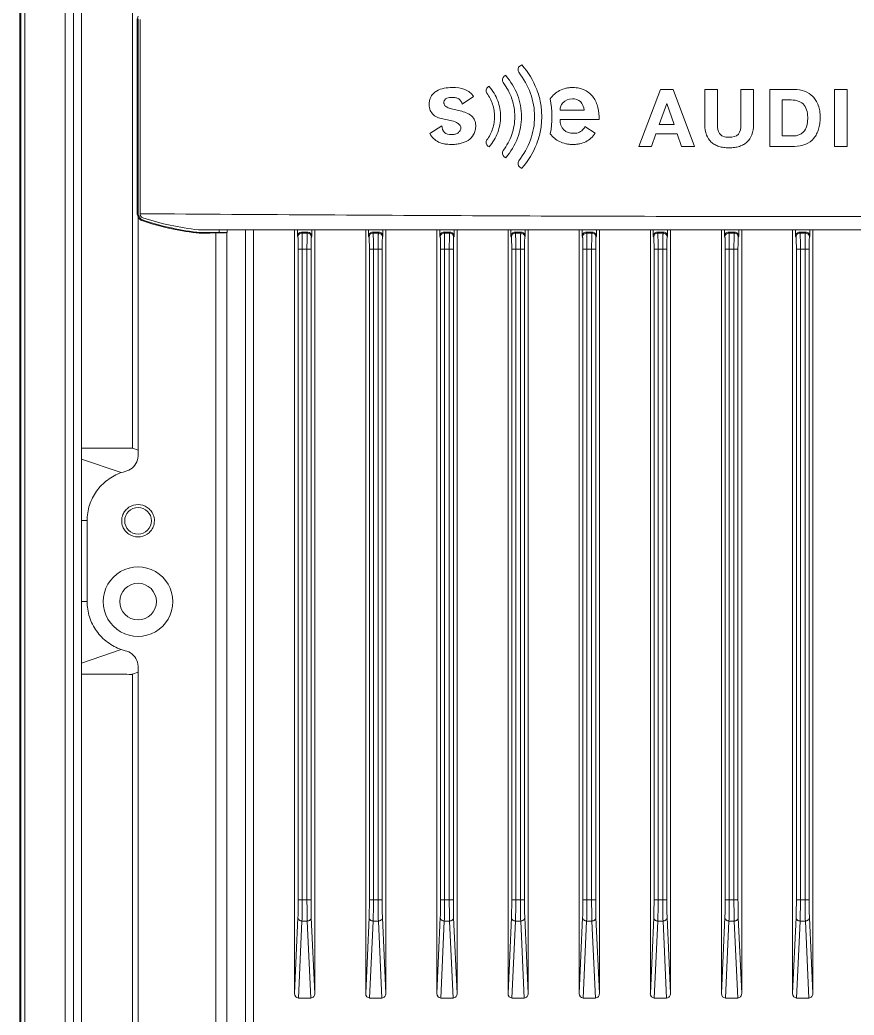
# Model space of a CAD drawing. Header units: millimetres. Extents: x 0 to 2382, y 0 to 1684.
# Drawn here: x 981.2 to 1084.3, y 1030 to 1153.1 of the extents above; entities that cross this region are included whole.
import ezdxf

# ---------------------------------------------------------------- set-up
doc = ezdxf.new("R2010")
doc.units = ezdxf.units.MM
doc.layers.get('0').update_dxf_attribs({"lineweight": 13})

msp = doc.modelspace()

# ---------------------------------------------------------------- linework, layer by layer
for p, q in [((981.15, 744.17), (981.15, 1374.18)), ((981.26, 733.68), (981.26, 1365.81)), ((981.76, 1348.61), (981.76, 769.74)), ((986.76, 947.17), (986.76, 1335.17)), ((987.76, 1335.17), (987.76, 947.17)), ((988.76, 982.17), (988.76, 1300.17)), ((995.06, 1100.17), (995.06, 1182.17)), ((995.66, 1153.14), (995.66, 1129.21)), ((995.66, 1153.14), (995.76, 1153.06)), ((995.76, 1153.06), (995.76, 1129.29)), ((996.01, 1153.19), (996.01, 1129.16)), ((1042.96, 1147.43), (1043.2, 1147.59)), ((1041.23, 1146.28), (1041.03, 1146.16)), ((1057.69, 1137.48), (1060.36, 1144.53)), ((1060.36, 1144.53), (1061.95, 1144.53)), ((1061.95, 1144.53), (1064.58, 1137.48)), ((1065.85, 1144.53), (1065.85, 1140.15)), ((1065.85, 1144.53), (1067.4, 1144.53)), ((1067.4, 1140.15), (1067.4, 1144.53)), ((1070.31, 1144.53), (1070.31, 1140.15)), ((1070.31, 1144.53), (1071.86, 1144.53)), ((1071.86, 1140.15), (1071.86, 1144.53)), ((1073.88, 1144.53), (1073.88, 1137.48)), ((1073.88, 1144.53), (1076.92, 1144.53)), ((1081.89, 1144.53), (1081.89, 1137.48)), ((1081.89, 1144.53), (1083.43, 1144.53)), ((1083.43, 1137.48), (1083.43, 1144.53)), ((1035.83, 1142.71), (1037.26, 1143.66)), ((1061.13, 1142.79), (1060.21, 1140.21)), ((1061.15, 1142.79), (1061.13, 1142.79)), ((1062.04, 1140.21), (1061.15, 1142.79)), ((1075.43, 1138.78), (1075.43, 1143.23)), ((1076.54, 1143.23), (1075.43, 1143.23)), ((1047.94, 1141.97), (1050.93, 1141.97)), ((1047.94, 1140.8), (1052.77, 1140.8)), ((1060.21, 1140.21), (1062.04, 1140.21)), ((1031.85, 1139.07), (1033.34, 1140.05)), ((1052.27, 1139.14), (1051.03, 1139.95)), ((1059.81, 1139.05), (1059.25, 1137.48)), ((1062.44, 1139.05), (1059.81, 1139.05)), ((1062.97, 1137.48), (1062.44, 1139.05)), ((1075.43, 1138.78), (1076.81, 1138.78)), ((1039.17, 1137.43), (1039.03, 1137.52)), ((1059.25, 1137.48), (1057.69, 1137.48)), ((1064.58, 1137.48), (1062.97, 1137.48)), ((1076.92, 1137.48), (1073.88, 1137.48)), ((1083.43, 1137.48), (1081.89, 1137.48)), ((1041.03, 1136.19), (1041.23, 1136.06)), ((1043.2, 1134.76), (1042.96, 1134.92)), ((995.66, 1129.21), (995.76, 1129.29)), ((995.76, 1128.77), (995.76, 1099.91)), ((996.34, 1128.27), (996.44, 1128.34)), ((1003.22, 1127.17), (1170.3, 1127.17)), ((1003.46, 1126.82), (1003.46, 1126.76)), ((1003.46, 1126.82), (1005.78, 1126.82)), ((1005.37, 1126.78), (1005.37, 982.17)), ((1005.78, 1126.82), (1005.78, 1127.17)), ((1007.23, 1127.17), (1006.08, 1127.17)), ((1006.78, 1126.86), (1006.76, 1126.84)), ((1006.76, 1100.17), (1006.76, 1126.84)), ((1006.78, 1126.86), (1006.78, 1127.17)), ((1009.05, 1127.17), (1009.05, 964.47)), ((1010.02, 1127.17), (1010.02, 964.48)), ((988.76, 1100.17), (995.06, 1100.17)), ((995.76, 1099.91), (995.06, 1100.17)), ((1006.76, 1091.17), (1006.76, 1100.17)), ((993.69, 1097.13), (988.76, 1098.8)), ((989.46, 1091.19), (988.76, 1091.19)), ((989.46, 1091.19), (989.46, 1081.19)), ((1006.76, 1082.17), (1006.76, 1091.17)), ((988.76, 1081.19), (989.46, 1081.19)), ((1006.76, 1000.17), (1006.76, 1082.17)), ((993.69, 1075.24), (988.76, 1073.57)), ((995.06, 1072.19), (995.76, 1072.46)), ((995.76, 1072.46), (995.76, 999.91)), ((993.76, 1072.19), (988.76, 1072.19)), ((995.06, 1000.17), (995.06, 1072.19))]:
    msp.add_line(p, q)
at = {"lineweight": 9}
for p, q in [((1015.11, 1032.7), (1015.11, 1127.17)), ((1015.47, 1126.37), (1015.47, 1127.17)), ((1016.03, 1126.76), (1015.97, 1126.87)), ((1015.97, 1126.87), (1016.75, 1126.87)), ((1016.03, 1126.76), (1016.69, 1126.76)), ((1016.75, 1126.87), (1016.69, 1126.76)), ((1017.25, 1127.17), (1017.25, 1126.37)), ((1017.61, 1127.17), (1017.61, 1032.7)), ((1023.91, 1032.7), (1023.91, 1127.17)), ((1024.27, 1126.37), (1024.27, 1127.17)), ((1024.83, 1126.76), (1024.77, 1126.87)), ((1024.77, 1126.87), (1025.55, 1126.87)), ((1024.83, 1126.76), (1025.49, 1126.76)), ((1025.55, 1126.87), (1025.49, 1126.76)), ((1026.05, 1127.17), (1026.05, 1126.37)), ((1026.41, 1127.17), (1026.41, 1032.7)), ((1032.71, 1032.7), (1032.71, 1127.17)), ((1033.07, 1126.37), (1033.07, 1127.17)), ((1033.63, 1126.76), (1033.57, 1126.87)), ((1033.57, 1126.87), (1034.35, 1126.87)), ((1033.63, 1126.76), (1034.29, 1126.76)), ((1034.35, 1126.87), (1034.29, 1126.76)), ((1034.85, 1127.17), (1034.85, 1126.37)), ((1035.21, 1127.17), (1035.21, 1032.7)), ((1041.51, 1032.7), (1041.51, 1127.17)), ((1041.87, 1126.37), (1041.87, 1127.17)), ((1042.43, 1126.76), (1042.37, 1126.87)), ((1042.37, 1126.87), (1043.15, 1126.87)), ((1042.43, 1126.76), (1043.09, 1126.76)), ((1043.15, 1126.87), (1043.09, 1126.76)), ((1043.65, 1127.17), (1043.65, 1126.37)), ((1044.01, 1127.17), (1044.01, 1032.7)), ((1050.31, 1032.7), (1050.31, 1127.17)), ((1050.67, 1126.37), (1050.67, 1127.17)), ((1051.23, 1126.76), (1051.17, 1126.87)), ((1051.17, 1126.87), (1051.95, 1126.87)), ((1051.23, 1126.76), (1051.89, 1126.76)), ((1051.95, 1126.87), (1051.89, 1126.76)), ((1052.45, 1127.17), (1052.45, 1126.37)), ((1052.81, 1127.17), (1052.81, 1032.7)), ((1059.11, 1032.7), (1059.11, 1127.17)), ((1059.47, 1126.37), (1059.47, 1127.17)), ((1060.03, 1126.76), (1059.97, 1126.87)), ((1059.97, 1126.87), (1060.75, 1126.87)), ((1060.03, 1126.76), (1060.69, 1126.76)), ((1060.75, 1126.87), (1060.69, 1126.76)), ((1061.25, 1127.17), (1061.25, 1126.37)), ((1061.61, 1127.17), (1061.61, 1032.7)), ((1067.91, 1032.7), (1067.91, 1127.17)), ((1068.27, 1126.37), (1068.27, 1127.17)), ((1068.83, 1126.76), (1068.77, 1126.87)), ((1068.77, 1126.87), (1069.55, 1126.87)), ((1068.83, 1126.76), (1069.49, 1126.76)), ((1069.55, 1126.87), (1069.49, 1126.76)), ((1070.05, 1127.17), (1070.05, 1126.37)), ((1070.41, 1127.17), (1070.41, 1032.7)), ((1076.71, 1032.7), (1076.71, 1127.17)), ((1077.07, 1126.37), (1077.07, 1127.17)), ((1077.63, 1126.76), (1077.57, 1126.87)), ((1077.57, 1126.87), (1078.35, 1126.87)), ((1077.63, 1126.76), (1078.29, 1126.76)), ((1078.35, 1126.87), (1078.29, 1126.76)), ((1078.85, 1127.17), (1078.85, 1126.37)), ((1079.21, 1127.17), (1079.21, 1032.7)), ((1015.47, 1126.37), (1015.53, 1126.26)), ((1017.19, 1126.26), (1017.25, 1126.37)), ((1024.27, 1126.37), (1024.33, 1126.26)), ((1025.99, 1126.26), (1026.05, 1126.37)), ((1033.07, 1126.37), (1033.13, 1126.26)), ((1034.79, 1126.26), (1034.85, 1126.37)), ((1041.87, 1126.37), (1041.93, 1126.26)), ((1043.59, 1126.26), (1043.65, 1126.37)), ((1050.67, 1126.37), (1050.73, 1126.26)), ((1052.39, 1126.26), (1052.45, 1126.37)), ((1059.47, 1126.37), (1059.53, 1126.26)), ((1061.19, 1126.26), (1061.25, 1126.37)), ((1068.27, 1126.37), (1068.33, 1126.26)), ((1069.99, 1126.26), (1070.05, 1126.37)), ((1077.07, 1126.37), (1077.13, 1126.26)), ((1078.79, 1126.26), (1078.85, 1126.37)), ((1015.57, 1044.26), (1015.57, 1124.76)), ((1015.57, 1124.76), (1016.07, 1124.76)), ((1016.07, 1124.76), (1016.07, 1044.26)), ((1016.65, 1124.76), (1016.07, 1124.76)), ((1016.65, 1044.26), (1016.65, 1124.76)), ((1016.65, 1124.76), (1017.15, 1124.76)), ((1017.15, 1124.76), (1017.15, 1044.26)), ((1024.37, 1044.26), (1024.37, 1124.76)), ((1024.37, 1124.76), (1024.87, 1124.76)), ((1024.87, 1124.76), (1024.87, 1044.26)), ((1025.45, 1124.76), (1024.87, 1124.76)), ((1025.45, 1044.26), (1025.45, 1124.76)), ((1025.45, 1124.76), (1025.95, 1124.76)), ((1025.95, 1124.76), (1025.95, 1044.26)), ((1033.17, 1044.26), (1033.17, 1124.76)), ((1033.17, 1124.76), (1033.67, 1124.76)), ((1033.67, 1124.76), (1033.67, 1044.26)), ((1034.25, 1124.76), (1033.67, 1124.76)), ((1034.25, 1044.26), (1034.25, 1124.76)), ((1034.25, 1124.76), (1034.75, 1124.76)), ((1034.75, 1124.76), (1034.75, 1044.26)), ((1041.97, 1044.26), (1041.97, 1124.76)), ((1041.97, 1124.76), (1042.47, 1124.76)), ((1042.47, 1124.76), (1042.47, 1044.26)), ((1043.05, 1124.76), (1042.47, 1124.76)), ((1043.05, 1044.26), (1043.05, 1124.76)), ((1043.05, 1124.76), (1043.55, 1124.76)), ((1043.55, 1124.76), (1043.55, 1044.26)), ((1050.77, 1044.26), (1050.77, 1124.76)), ((1050.77, 1124.76), (1051.27, 1124.76)), ((1051.27, 1124.76), (1051.27, 1044.26)), ((1051.85, 1124.76), (1051.27, 1124.76)), ((1051.85, 1044.26), (1051.85, 1124.76)), ((1051.85, 1124.76), (1052.35, 1124.76)), ((1052.35, 1124.76), (1052.35, 1044.26)), ((1059.57, 1044.26), (1059.57, 1124.76)), ((1059.57, 1124.76), (1060.07, 1124.76)), ((1060.07, 1124.76), (1060.07, 1044.26)), ((1060.65, 1124.76), (1060.07, 1124.76)), ((1060.65, 1044.26), (1060.65, 1124.76)), ((1060.65, 1124.76), (1061.15, 1124.76)), ((1061.15, 1124.76), (1061.15, 1044.26)), ((1068.37, 1044.26), (1068.37, 1124.76)), ((1068.37, 1124.76), (1068.87, 1124.76)), ((1068.87, 1124.76), (1068.87, 1044.26)), ((1069.45, 1124.76), (1068.87, 1124.76)), ((1069.45, 1044.26), (1069.45, 1124.76)), ((1069.45, 1124.76), (1069.95, 1124.76)), ((1069.95, 1124.76), (1069.95, 1044.26)), ((1077.17, 1044.26), (1077.17, 1124.76)), ((1077.17, 1124.76), (1077.67, 1124.76)), ((1077.67, 1124.76), (1077.67, 1044.26)), ((1078.25, 1124.76), (1077.67, 1124.76)), ((1078.25, 1044.26), (1078.25, 1124.76)), ((1078.25, 1124.76), (1078.75, 1124.76)), ((1078.75, 1124.76), (1078.75, 1044.26)), ((1017.15, 1044.26), (1015.57, 1044.26)), ((1025.95, 1044.26), (1024.37, 1044.26)), ((1034.75, 1044.26), (1033.17, 1044.26)), ((1043.55, 1044.26), (1041.97, 1044.26)), ((1052.35, 1044.26), (1050.77, 1044.26)), ((1061.15, 1044.26), (1059.57, 1044.26)), ((1069.95, 1044.26), (1068.37, 1044.26)), ((1078.75, 1044.26), (1077.17, 1044.26)), ((1015.53, 1042.09), (1015.11, 1032.7)), ((1015.6, 1032.13), (1016.03, 1041.66)), ((1016.68, 1041.66), (1016.03, 1041.66)), ((1016.68, 1041.66), (1017.12, 1032.13)), ((1017.61, 1032.7), (1017.18, 1042.09)), ((1024.33, 1042.09), (1023.91, 1032.7)), ((1024.4, 1032.13), (1024.83, 1041.66)), ((1025.48, 1041.66), (1024.83, 1041.66)), ((1025.48, 1041.66), (1025.92, 1032.13)), ((1026.41, 1032.7), (1025.98, 1042.09)), ((1033.13, 1042.09), (1032.71, 1032.7)), ((1033.2, 1032.13), (1033.63, 1041.66)), ((1034.28, 1041.66), (1033.63, 1041.66)), ((1034.28, 1041.66), (1034.72, 1032.13)), ((1035.21, 1032.7), (1034.78, 1042.09)), ((1041.93, 1042.09), (1041.51, 1032.7)), ((1042, 1032.13), (1042.43, 1041.66)), ((1043.08, 1041.66), (1042.43, 1041.66)), ((1043.08, 1041.66), (1043.52, 1032.13)), ((1044.01, 1032.7), (1043.58, 1042.09)), ((1050.73, 1042.09), (1050.31, 1032.7)), ((1050.8, 1032.13), (1051.23, 1041.66)), ((1051.88, 1041.66), (1051.23, 1041.66)), ((1051.88, 1041.66), (1052.32, 1032.13)), ((1052.81, 1032.7), (1052.38, 1042.09)), ((1059.53, 1042.09), (1059.11, 1032.7)), ((1059.6, 1032.13), (1060.03, 1041.66)), ((1060.68, 1041.66), (1060.03, 1041.66)), ((1060.68, 1041.66), (1061.12, 1032.13)), ((1061.61, 1032.7), (1061.18, 1042.09)), ((1068.33, 1042.09), (1067.91, 1032.7)), ((1068.4, 1032.13), (1068.83, 1041.66)), ((1069.48, 1041.66), (1068.83, 1041.66)), ((1069.48, 1041.66), (1069.92, 1032.13)), ((1070.41, 1032.7), (1069.98, 1042.09)), ((1077.13, 1042.09), (1076.71, 1032.7)), ((1077.2, 1032.13), (1077.63, 1041.66)), ((1078.28, 1041.66), (1077.63, 1041.66)), ((1078.28, 1041.66), (1078.72, 1032.13)), ((1079.21, 1032.7), (1078.78, 1042.09)), ((1017.12, 1032.13), (1015.6, 1032.13)), ((1025.92, 1032.13), (1024.4, 1032.13)), ((1034.72, 1032.13), (1033.2, 1032.13)), ((1043.52, 1032.13), (1042, 1032.13)), ((1052.32, 1032.13), (1050.8, 1032.13)), ((1061.12, 1032.13), (1059.6, 1032.13)), ((1069.92, 1032.13), (1068.4, 1032.13)), ((1078.72, 1032.13), (1077.2, 1032.13))]:
    msp.add_line(p, q, dxfattribs=at)
for centre, radius in [((995.76, 1091.17), 1.65), ((995.76, 1081.17), 2.27)]:
    msp.add_circle(centre, radius)
for centre, radius, start, end in [((996.76, 1153.06), 1, 167.8627, 179.9359), ((1017.95, 1176.79), 38.28, 303.4064, 303.6488), ((1036.18, 1141.18), 10.77, 348.63, 11.6834), ((996.76, 1129.29), 0.998, 180.0494, 190.3754), ((996.51, 1129.13), 0.5, 176.439, 251.7092), ((996.66, 1129.22), 1, 206.1646, 221.3503), ((996.76, 1129.29), 1.01, 227.8206, 237.9682), ((996.66, 1129.22), 1, 242.4089, 251.4621), ((996.76, 1129.29), 1, 237.9222, 251.5026), ((1006.62, 1159.72), 32.72, 251.7092, 264.0387), ((1006.87, 1159.65), 33, 251.58, 264.0672), ((1006.45, 1158.32), 31.71, 264.0598, 264.573), ((996.44, 1928.63), 801.9, 270.50108, 270.63764), ((995.76, 1081.17), 4.3, 359.9997, 180.0004), ((995.76, 1081.17), 4.3, 180, 0.0003)]:
    msp.add_arc(centre, radius, start, end)
for centre, major_axis, ratio, start_param, end_param in [((1015.97, 1126.37), (-0.224, 0.448), 0.998288, -0.462689, 1.106738), ((1016.75, 1126.37), (-0.224, -0.448), 0.998288, 2.034855, 3.604281), ((1015.61, 1032.71), (-0.026, -0.577), 0.865803, -1.518459, 0.039249), ((1024.41, 1032.71), (-0.026, -0.577), 0.865803, -1.518459, 0.039249), ((1033.21, 1032.71), (-0.026, -0.577), 0.865803, -1.518459, 0.039249), ((1042.01, 1032.71), (-0.026, -0.577), 0.865803, -1.518459, 0.039249), ((1050.81, 1032.71), (-0.026, -0.577), 0.865803, -1.518459, 0.039249), ((1059.61, 1032.71), (-0.026, -0.577), 0.865803, -1.518459, 0.039249), ((1068.41, 1032.71), (-0.026, -0.577), 0.865803, -1.518459, 0.039249), ((1077.21, 1032.71), (-0.026, -0.577), 0.865803, -1.518459, 0.039249)]:
    msp.add_ellipse(centre, major_axis=major_axis, ratio=ratio, start_param=start_param, end_param=end_param, dxfattribs=at)
for points in [[(995.66, 1153.14), (995.66, 1153.29), (995.69, 1153.44), (995.76, 1153.58)], [(1042.84, 1146.65), (1042.67, 1146.86), (1042.74, 1147.28), (1042.96, 1147.43)], [(1041.03, 1146.16), (1040.82, 1146.01), (1040.75, 1145.59), (1040.9, 1145.38)], [(1038.89, 1144.07), (1038.74, 1144.28), (1038.82, 1144.69), (1039.03, 1144.83)], [(1040.9, 1136.96), (1040.75, 1136.75), (1040.82, 1136.34), (1041.03, 1136.19)], [(995.76, 1128.77), (995.69, 1128.91), (995.66, 1129.06), (995.66, 1129.21)], [(996.19, 1128.33), (996.09, 1128.38), (995.99, 1128.46), (995.91, 1128.55)], [(993.89, 1091.93), (993.79, 1091.69), (993.73, 1091.43), (993.74, 1091.17)], [(993.74, 1091.17), (993.73, 1090.93), (993.78, 1090.67), (993.88, 1090.44)], [(997.63, 1090.42), (997.73, 1090.66), (997.78, 1090.92), (997.78, 1091.17)], [(997.78, 1091.17), (997.79, 1091.42), (997.73, 1091.68), (997.64, 1091.91)], [(994.98, 1072.16), (994.57, 1072.18), (994.17, 1072.2), (993.76, 1072.19)]]:
    msp.add_open_spline(points, degree=3)
for points, knots in [([(1043.2, 1147.59), (1043.21, 1147.58), (1043.99, 1146.68), (1044.94, 1145.14), (1045.58, 1142.9), (1045.73, 1141.17), (1045.58, 1139.45), (1044.94, 1137.2), (1043.99, 1135.67), (1043.21, 1134.77), (1043.2, 1134.76)], [0, 0, 0, 0, 0.00323, 0.25456, 0.376924, 0.500018, 0.62309, 0.745444, 0.99677, 1, 1, 1, 1]), ([(1041.23, 1136.06), (1041.23, 1136.07), (1041.84, 1136.79), (1042.59, 1138.02), (1043.08, 1139.8), (1043.21, 1141.17), (1043.08, 1142.54), (1042.59, 1144.33), (1041.84, 1145.55), (1041.23, 1146.27), (1041.23, 1146.28)], [0, 0, 0, 0, 0.003052, 0.254345, 0.376806, 0.499987, 0.623176, 0.745645, 0.996948, 1, 1, 1, 1]), ([(1042.84, 1135.7), (1043.45, 1136.48), (1044.21, 1137.8), (1044.71, 1139.71), (1044.84, 1141.17), (1044.71, 1142.64), (1044.21, 1144.55), (1043.45, 1145.87), (1042.84, 1146.65)], [0, 0, 0, 0, 0.25257, 0.375944, 0.499978, 0.624027, 0.747409, 1, 1, 1, 1]), ([(1040.9, 1136.96), (1041.36, 1137.57), (1041.92, 1138.59), (1042.29, 1140.05), (1042.38, 1141.17), (1042.29, 1142.3), (1041.92, 1143.76), (1041.36, 1144.78), (1040.9, 1145.38)], [0, 0, 0, 0, 0.252257, 0.375767, 0.499974, 0.624198, 0.74772, 1, 1, 1, 1]), ([(1034.61, 1144.77), (1034.27, 1144.77), (1033.6, 1144.72), (1032.8, 1144.46), (1032.28, 1144.06), (1031.97, 1143.67), (1031.83, 1143.26), (1031.77, 1142.9), (1031.75, 1142.6), (1031.78, 1142.28), (1031.93, 1141.83), (1032.27, 1141.32), (1032.91, 1141), (1033.39, 1140.89), (1033.63, 1140.84)], [0, 0, 0, 0, 0.149293, 0.29399, 0.362322, 0.430654, 0.510301, 0.550124, 0.589947, 0.639809, 0.689672, 0.789397, 0.894697, 1, 1, 1, 1]), ([(1037.26, 1143.66), (1037.02, 1144.05), (1036.16, 1144.68), (1035.15, 1144.77), (1034.62, 1144.77), (1034.61, 1144.77)], [0, 0, 0, 0, 0.467424, 0.986692, 1, 1, 1, 1]), ([(1038.89, 1138.28), (1039.2, 1138.7), (1039.56, 1139.4), (1039.81, 1140.41), (1039.87, 1141.17), (1039.81, 1141.94), (1039.56, 1142.95), (1039.2, 1143.65), (1038.89, 1144.07)], [0, 0, 0, 0, 0.251975, 0.375614, 0.499976, 0.624345, 0.747992, 1, 1, 1, 1]), ([(1039.17, 1144.92), (1039.17, 1144.91), (1039.62, 1144.39), (1040.17, 1143.49), (1040.53, 1142.18), (1040.62, 1141.17), (1040.53, 1140.17), (1040.17, 1138.86), (1039.62, 1137.96), (1039.17, 1137.43), (1039.17, 1137.43)], [0, 0, 0, 0, 0.002748, 0.254117, 0.376674, 0.500019, 0.623341, 0.745888, 0.997258, 1, 1, 1, 1]), ([(1049.52, 1144.77), (1049.37, 1144.77), (1049.08, 1144.76), (1048.53, 1144.66), (1047.89, 1144.42), (1047.23, 1143.97), (1046.88, 1143.57), (1046.73, 1143.36)], [0, 0, 0, 0, 0.135576, 0.267074, 0.517687, 0.75949, 1, 1, 1, 1]), ([(1052.77, 1140.8), (1052.8, 1141.3), (1052.72, 1142.28), (1052.23, 1143.4), (1051.6, 1144.08), (1051.01, 1144.47), (1050.43, 1144.67), (1049.93, 1144.76), (1049.66, 1144.77), (1049.52, 1144.77), (1049.52, 1144.77)], [0, 0, 0, 0, 0.257379, 0.498304, 0.615795, 0.734933, 0.860653, 0.927957, 0.999209, 1, 1, 1, 1]), ([(1076.92, 1137.48), (1077.4, 1137.48), (1078.31, 1137.62), (1079.23, 1138.31), (1079.7, 1139.02), (1079.94, 1139.63), (1080.06, 1140.19), (1080.11, 1140.67), (1080.12, 1141.06), (1080.11, 1141.46), (1080.05, 1141.98), (1079.91, 1142.56), (1079.62, 1143.17), (1079.1, 1143.83), (1078.19, 1144.4), (1077.35, 1144.53), (1076.92, 1144.53)], [0, 0, 0, 0, 0.133508, 0.249629, 0.308098, 0.369136, 0.433885, 0.467882, 0.503003, 0.542589, 0.5798, 0.648035, 0.70994, 0.767843, 0.879998, 1, 1, 1, 1]), ([(1035.83, 1142.71), (1035.8, 1142.97), (1035.56, 1143.37), (1035.03, 1143.52), (1034.63, 1143.55), (1034.26, 1143.53), (1033.94, 1143.46), (1033.7, 1143.3), (1033.59, 1143.1), (1033.58, 1142.95), (1033.58, 1142.82), (1033.6, 1142.76), (1033.6, 1142.74)], [0, 0, 0, 0, 0.247151, 0.373898, 0.516658, 0.622241, 0.730341, 0.830228, 0.881482, 0.940074, 0.977389, 1, 1, 1, 1]), ([(1033.6, 1142.74), (1033.61, 1142.72), (1033.63, 1142.65), (1033.71, 1142.51), (1033.89, 1142.37), (1034.21, 1142.21), (1034.73, 1142.08), (1035.17, 1141.98), (1035.41, 1141.93)], [0, 0, 0, 0, 0.018014, 0.117823, 0.223379, 0.343766, 0.638693, 1, 1, 1, 1]), ([(1047.94, 1141.97), (1047.96, 1142.29), (1048.22, 1143.07), (1049.4, 1143.53), (1050.63, 1143.14), (1050.86, 1142.34), (1050.93, 1141.97)], [0, 0, 0, 0, 0.213361, 0.500002, 0.739864, 1, 1, 1, 1]), ([(1078.57, 1140.9), (1078.57, 1141.48), (1078.46, 1142.43), (1077.47, 1143.16), (1076.86, 1143.23), (1076.54, 1143.23)], [0, 0, 0, 0, 0.498869, 0.721203, 1, 1, 1, 1]), ([(1035.41, 1141.93), (1035.92, 1141.81), (1036.68, 1141.61), (1037.32, 1140.95), (1037.49, 1140.46), (1037.53, 1140), (1037.48, 1139.48), (1037.23, 1138.8), (1036.59, 1138.15), (1035.76, 1137.86), (1035.05, 1137.74), (1034.53, 1137.72), (1034.06, 1137.74), (1033.76, 1137.78), (1033.6, 1137.8), (1033.58, 1137.81)], [0, 0, 0, 0, 0.188213, 0.273998, 0.322459, 0.37092, 0.43955, 0.508179, 0.628176, 0.754439, 0.821421, 0.889771, 0.942517, 0.992448, 1, 1, 1, 1]), ([(1035.69, 1139.82), (1035.69, 1139.88), (1035.66, 1140.01), (1035.49, 1140.23), (1035.03, 1140.52), (1034.39, 1140.71), (1033.89, 1140.79), (1033.63, 1140.84)], [0, 0, 0, 0, 0.082714, 0.168626, 0.34045, 0.670229, 1, 1, 1, 1]), ([(1051.03, 1139.95), (1050.99, 1139.84), (1050.65, 1139.35), (1050.02, 1138.95), (1048.17, 1139.35), (1047.96, 1140.35), (1047.94, 1140.8)], [0, 0, 0, 0, 0.102141, 0.5, 0.739585, 1, 1, 1, 1]), ([(1065.85, 1140.15), (1065.85, 1139.72), (1065.95, 1138.93), (1066.48, 1138.1), (1067.07, 1137.68), (1067.6, 1137.47), (1068.09, 1137.36), (1068.51, 1137.32), (1068.85, 1137.31), (1069.19, 1137.32), (1069.62, 1137.36), (1070.11, 1137.47), (1070.63, 1137.69), (1071.22, 1138.1), (1071.76, 1138.94), (1071.86, 1139.73), (1071.86, 1140.15)], [0, 0, 0, 0, 0.13481, 0.247759, 0.303874, 0.363281, 0.428126, 0.463095, 0.499929, 0.536609, 0.571489, 0.636331, 0.695917, 0.7523, 0.865604, 1, 1, 1, 1]), ([(1067.4, 1140.15), (1067.4, 1139.78), (1067.46, 1139.17), (1068.14, 1138.66), (1068.98, 1138.57), (1070.2, 1138.79), (1070.31, 1139.75), (1070.31, 1140.15)], [0, 0, 0, 0, 0.224867, 0.340893, 0.499913, 0.750344, 1, 1, 1, 1]), ([(1076.81, 1138.78), (1077.25, 1138.78), (1078.34, 1139.17), (1078.57, 1140.32), (1078.57, 1140.9)], [0, 0, 0, 0, 0.429896, 1, 1, 1, 1]), ([(1033.58, 1137.81), (1033.35, 1137.85), (1032.65, 1138.07), (1032.08, 1138.63), (1031.85, 1139.07)], [0, 0, 0, 0, 0.322127, 1, 1, 1, 1]), ([(1033.34, 1140.05), (1033.35, 1139.75), (1033.54, 1139.08), (1034.34, 1138.94), (1034.93, 1138.97), (1035.3, 1139.11), (1035.55, 1139.37), (1035.67, 1139.61), (1035.69, 1139.75), (1035.69, 1139.81), (1035.69, 1139.82)], [0, 0, 0, 0, 0.266716, 0.525648, 0.646307, 0.766966, 0.882349, 0.940041, 0.997732, 1, 1, 1, 1]), ([(1052.27, 1139.14), (1052.13, 1138.9), (1051.8, 1138.48), (1051.14, 1138.03), (1050.5, 1137.82), (1049.96, 1137.74), (1049.52, 1137.72), (1049.08, 1137.74), (1048.52, 1137.83), (1047.88, 1138.04), (1047.23, 1138.47), (1046.89, 1138.85), (1046.74, 1139.05)], [0, 0, 0, 0, 0.126281, 0.245964, 0.368834, 0.434038, 0.502615, 0.572715, 0.639356, 0.764423, 0.882976, 1, 1, 1, 1]), ([(1039.03, 1137.52), (1039.03, 1137.52), (1038.82, 1137.66), (1038.74, 1138.07), (1038.89, 1138.28)], [0, 0, 0, 0, 0.00358, 1, 1, 1, 1]), ([(1042.96, 1134.92), (1042.96, 1134.92), (1042.96, 1134.92), (1042.74, 1135.06), (1042.67, 1135.49), (1042.84, 1135.7)], [0, 0, 0, 0, 0.000031, 0.002316, 1, 1, 1, 1]), ([(995.78, 1129.11), (995.79, 1129), (995.87, 1128.79), (996.01, 1128.62), (996.09, 1128.55)], [0, 0, 0, 0, 0.500409, 1, 1, 1, 1]), ([(1177.51, 1129.16), (1162.39, 1129.05), (1132.14, 1128.86), (1086.76, 1128.77), (1041.38, 1128.86), (1011.13, 1129.05), (996.01, 1129.16)], [0, 0, 0, 0, 0.249944, 0.5, 0.750056, 1, 1, 1, 1]), ([(1003.17, 1126.78), (1002.6, 1126.84), (1000.28, 1127.15), (998, 1127.71), (996.34, 1128.27)], [0, 0, 0, 0, 0.247215, 1, 1, 1, 1]), ([(1005.37, 1126.78), (1005.55, 1126.78), (1005.81, 1126.78), (1006.14, 1126.79), (1006.34, 1126.8), (1006.51, 1126.81), (1006.63, 1126.81), (1006.71, 1126.83), (1006.75, 1126.83), (1006.76, 1126.84)], [0, 0, 0, 0, 0.392605, 0.561981, 0.707832, 0.826803, 0.916278, 0.974172, 1, 1, 1, 1]), ([(1006.78, 1126.86), (1006.77, 1126.85), (1006.74, 1126.85), (1006.68, 1126.84), (1006.59, 1126.84), (1006.46, 1126.83), (1006.32, 1126.83), (1006.08, 1126.83), (1005.9, 1126.82), (1005.78, 1126.82)], [0, 0, 0, 0, 0.026198, 0.087448, 0.182085, 0.30647, 0.456251, 0.62608, 1, 1, 1, 1]), ([(993.69, 1097.13), (993.99, 1097.24), (994.65, 1097.34), (995.43, 1097.99), (995.81, 1098.93), (995.76, 1099.58), (995.76, 1099.91)], [0, 0, 0, 0, 0.250788, 0.499692, 0.748944, 1, 1, 1, 1]), ([(989.46, 1091.19), (989.46, 1091.84), (989.67, 1093.14), (990.55, 1094.9), (991.93, 1096.29), (993.08, 1096.92), (993.69, 1097.13)], [0, 0, 0, 0, 0.250603, 0.500534, 0.750065, 1, 1, 1, 1]), ([(997.64, 1091.91), (997.56, 1092.1), (997.36, 1092.44), (996.77, 1092.99), (995.77, 1093.3), (994.77, 1092.99), (994.17, 1092.46), (993.96, 1092.11), (993.89, 1091.93)], [0, 0, 0, 0, 0.125712, 0.251267, 0.499978, 0.748676, 0.874273, 1, 1, 1, 1]), ([(993.88, 1090.44), (993.95, 1090.26), (994.16, 1089.91), (994.75, 1089.36), (995.75, 1089.05), (996.75, 1089.35), (997.35, 1089.89), (997.56, 1090.24), (997.63, 1090.42)], [0, 0, 0, 0, 0.125716, 0.251267, 0.499977, 0.748675, 0.87427, 1, 1, 1, 1]), ([(993.69, 1075.24), (993.08, 1075.45), (992.21, 1075.92), (991.23, 1076.78), (990.4, 1077.77), (989.66, 1079.24), (989.46, 1080.55), (989.46, 1081.19)], [0, 0, 0, 0, 0.249788, 0.374802, 0.499809, 0.749588, 1, 1, 1, 1]), ([(995.76, 1072.46), (995.76, 1072.79), (995.81, 1073.44), (995.43, 1074.38), (994.65, 1075.03), (993.99, 1075.13), (993.69, 1075.24)], [0, 0, 0, 0, 0.251016, 0.500268, 0.74919, 1, 1, 1, 1]), ([(995.06, 1072.19), (995.05, 1072.2), (995.04, 1072.22), (995, 1072.21), (994.98, 1072.18), (994.98, 1072.16)], [0, 0, 0, 0, 0.255713, 0.493288, 1, 1, 1, 1])]:
    msp.add_open_spline(points, degree=3, knots=knots)
for points, knots in [([(1016.03, 1126.76), (1015.9, 1126.76), (1015.64, 1126.65), (1015.53, 1126.38), (1015.53, 1126.26)], [0, 0, 0, 0, 0.50018, 1, 1, 1, 1]), ([(1016.07, 1124.76), (1016.07, 1125.01), (1016.07, 1125.36), (1016.06, 1125.82), (1016.06, 1126.12), (1016.05, 1126.36), (1016.05, 1126.55), (1016.04, 1126.68), (1016.04, 1126.74), (1016.03, 1126.76)], [0, 0, 0, 0, 0.37093, 0.539745, 0.689048, 0.813601, 0.909104, 0.971902, 1, 1, 1, 1]), ([(1016.69, 1126.76), (1016.68, 1126.74), (1016.68, 1126.68), (1016.67, 1126.55), (1016.67, 1126.36), (1016.66, 1126.12), (1016.66, 1125.82), (1016.65, 1125.36), (1016.65, 1125.01), (1016.65, 1124.76)], [0, 0, 0, 0, 0.028098, 0.090896, 0.186399, 0.310952, 0.460255, 0.62907, 1, 1, 1, 1]), ([(1017.19, 1126.26), (1017.19, 1126.38), (1017.08, 1126.65), (1016.82, 1126.76), (1016.69, 1126.76)], [0, 0, 0, 0, 0.49982, 1, 1, 1, 1]), ([(1024.77, 1126.87), (1024.64, 1126.87), (1024.38, 1126.77), (1024.27, 1126.5), (1024.27, 1126.37)], [0, 0, 0, 0, 0.499997, 1, 1, 1, 1]), ([(1024.83, 1126.76), (1024.7, 1126.76), (1024.44, 1126.65), (1024.33, 1126.38), (1024.33, 1126.26)], [0, 0, 0, 0, 0.50018, 1, 1, 1, 1]), ([(1024.87, 1124.76), (1024.87, 1125.01), (1024.87, 1125.36), (1024.86, 1125.82), (1024.86, 1126.12), (1024.85, 1126.36), (1024.85, 1126.55), (1024.84, 1126.68), (1024.84, 1126.74), (1024.83, 1126.76)], [0, 0, 0, 0, 0.37093, 0.539745, 0.689048, 0.813601, 0.909104, 0.971902, 1, 1, 1, 1]), ([(1025.49, 1126.76), (1025.48, 1126.74), (1025.48, 1126.68), (1025.47, 1126.55), (1025.47, 1126.36), (1025.46, 1126.12), (1025.46, 1125.82), (1025.45, 1125.36), (1025.45, 1125.01), (1025.45, 1124.76)], [0, 0, 0, 0, 0.028098, 0.090896, 0.186399, 0.310952, 0.460255, 0.62907, 1, 1, 1, 1]), ([(1025.99, 1126.26), (1025.99, 1126.38), (1025.88, 1126.65), (1025.62, 1126.76), (1025.49, 1126.76)], [0, 0, 0, 0, 0.49982, 1, 1, 1, 1]), ([(1026.05, 1126.37), (1026.05, 1126.5), (1025.94, 1126.77), (1025.67, 1126.87), (1025.55, 1126.87)], [0, 0, 0, 0, 0.500047, 1, 1, 1, 1]), ([(1033.57, 1126.87), (1033.44, 1126.87), (1033.18, 1126.77), (1033.07, 1126.5), (1033.07, 1126.37)], [0, 0, 0, 0, 0.499997, 1, 1, 1, 1]), ([(1033.63, 1126.76), (1033.5, 1126.76), (1033.24, 1126.65), (1033.13, 1126.38), (1033.13, 1126.26)], [0, 0, 0, 0, 0.50018, 1, 1, 1, 1]), ([(1033.67, 1124.76), (1033.67, 1125.01), (1033.67, 1125.36), (1033.66, 1125.82), (1033.66, 1126.12), (1033.65, 1126.36), (1033.65, 1126.55), (1033.64, 1126.68), (1033.64, 1126.74), (1033.63, 1126.76)], [0, 0, 0, 0, 0.37093, 0.539745, 0.689048, 0.813601, 0.909104, 0.971902, 1, 1, 1, 1]), ([(1034.29, 1126.76), (1034.28, 1126.74), (1034.28, 1126.68), (1034.27, 1126.55), (1034.27, 1126.36), (1034.26, 1126.12), (1034.26, 1125.82), (1034.25, 1125.36), (1034.25, 1125.01), (1034.25, 1124.76)], [0, 0, 0, 0, 0.028098, 0.090896, 0.186399, 0.310952, 0.460255, 0.62907, 1, 1, 1, 1]), ([(1034.79, 1126.26), (1034.79, 1126.38), (1034.68, 1126.65), (1034.42, 1126.76), (1034.29, 1126.76)], [0, 0, 0, 0, 0.49982, 1, 1, 1, 1]), ([(1034.85, 1126.37), (1034.85, 1126.5), (1034.74, 1126.77), (1034.47, 1126.87), (1034.35, 1126.87)], [0, 0, 0, 0, 0.500047, 1, 1, 1, 1]), ([(1042.37, 1126.87), (1042.24, 1126.87), (1041.98, 1126.77), (1041.87, 1126.5), (1041.87, 1126.37)], [0, 0, 0, 0, 0.499997, 1, 1, 1, 1]), ([(1042.43, 1126.76), (1042.3, 1126.76), (1042.04, 1126.65), (1041.93, 1126.38), (1041.93, 1126.26)], [0, 0, 0, 0, 0.50018, 1, 1, 1, 1]), ([(1042.47, 1124.76), (1042.47, 1125.01), (1042.47, 1125.36), (1042.46, 1125.82), (1042.46, 1126.12), (1042.45, 1126.36), (1042.45, 1126.55), (1042.44, 1126.68), (1042.44, 1126.74), (1042.43, 1126.76)], [0, 0, 0, 0, 0.37093, 0.539745, 0.689048, 0.813601, 0.909104, 0.971902, 1, 1, 1, 1]), ([(1043.09, 1126.76), (1043.08, 1126.74), (1043.08, 1126.68), (1043.07, 1126.55), (1043.07, 1126.36), (1043.06, 1126.12), (1043.06, 1125.82), (1043.05, 1125.36), (1043.05, 1125.01), (1043.05, 1124.76)], [0, 0, 0, 0, 0.028098, 0.090896, 0.186399, 0.310952, 0.460255, 0.62907, 1, 1, 1, 1]), ([(1043.59, 1126.26), (1043.59, 1126.38), (1043.48, 1126.65), (1043.22, 1126.76), (1043.09, 1126.76)], [0, 0, 0, 0, 0.49982, 1, 1, 1, 1]), ([(1043.65, 1126.37), (1043.65, 1126.5), (1043.54, 1126.77), (1043.27, 1126.87), (1043.15, 1126.87)], [0, 0, 0, 0, 0.500047, 1, 1, 1, 1]), ([(1051.17, 1126.87), (1051.04, 1126.87), (1050.78, 1126.77), (1050.67, 1126.5), (1050.67, 1126.37)], [0, 0, 0, 0, 0.499997, 1, 1, 1, 1]), ([(1051.23, 1126.76), (1051.1, 1126.76), (1050.84, 1126.65), (1050.73, 1126.38), (1050.73, 1126.26)], [0, 0, 0, 0, 0.50018, 1, 1, 1, 1]), ([(1051.27, 1124.76), (1051.27, 1125.01), (1051.27, 1125.36), (1051.26, 1125.82), (1051.26, 1126.12), (1051.25, 1126.36), (1051.25, 1126.55), (1051.24, 1126.68), (1051.24, 1126.74), (1051.23, 1126.76)], [0, 0, 0, 0, 0.37093, 0.539745, 0.689048, 0.813601, 0.909104, 0.971902, 1, 1, 1, 1]), ([(1051.89, 1126.76), (1051.88, 1126.74), (1051.88, 1126.68), (1051.87, 1126.55), (1051.87, 1126.36), (1051.86, 1126.12), (1051.86, 1125.82), (1051.85, 1125.36), (1051.85, 1125.01), (1051.85, 1124.76)], [0, 0, 0, 0, 0.028098, 0.090896, 0.186399, 0.310952, 0.460255, 0.62907, 1, 1, 1, 1]), ([(1052.39, 1126.26), (1052.39, 1126.38), (1052.28, 1126.65), (1052.02, 1126.76), (1051.89, 1126.76)], [0, 0, 0, 0, 0.49982, 1, 1, 1, 1]), ([(1052.45, 1126.37), (1052.45, 1126.5), (1052.34, 1126.77), (1052.07, 1126.87), (1051.95, 1126.87)], [0, 0, 0, 0, 0.500047, 1, 1, 1, 1]), ([(1059.97, 1126.87), (1059.84, 1126.87), (1059.58, 1126.77), (1059.47, 1126.5), (1059.47, 1126.37)], [0, 0, 0, 0, 0.499997, 1, 1, 1, 1]), ([(1060.03, 1126.76), (1059.9, 1126.76), (1059.64, 1126.65), (1059.53, 1126.38), (1059.53, 1126.26)], [0, 0, 0, 0, 0.50018, 1, 1, 1, 1]), ([(1060.07, 1124.76), (1060.07, 1125.01), (1060.07, 1125.36), (1060.06, 1125.82), (1060.06, 1126.12), (1060.05, 1126.36), (1060.05, 1126.55), (1060.04, 1126.68), (1060.04, 1126.74), (1060.03, 1126.76)], [0, 0, 0, 0, 0.37093, 0.539745, 0.689048, 0.813601, 0.909104, 0.971902, 1, 1, 1, 1]), ([(1060.69, 1126.76), (1060.68, 1126.74), (1060.68, 1126.68), (1060.67, 1126.55), (1060.67, 1126.36), (1060.66, 1126.12), (1060.66, 1125.82), (1060.65, 1125.36), (1060.65, 1125.01), (1060.65, 1124.76)], [0, 0, 0, 0, 0.028098, 0.090896, 0.186399, 0.310952, 0.460255, 0.62907, 1, 1, 1, 1]), ([(1061.19, 1126.26), (1061.19, 1126.38), (1061.08, 1126.65), (1060.82, 1126.76), (1060.69, 1126.76)], [0, 0, 0, 0, 0.49982, 1, 1, 1, 1]), ([(1061.25, 1126.37), (1061.25, 1126.5), (1061.14, 1126.77), (1060.87, 1126.87), (1060.75, 1126.87)], [0, 0, 0, 0, 0.500047, 1, 1, 1, 1]), ([(1068.77, 1126.87), (1068.64, 1126.87), (1068.38, 1126.77), (1068.27, 1126.5), (1068.27, 1126.37)], [0, 0, 0, 0, 0.499997, 1, 1, 1, 1]), ([(1068.83, 1126.76), (1068.7, 1126.76), (1068.44, 1126.65), (1068.33, 1126.38), (1068.33, 1126.26)], [0, 0, 0, 0, 0.50018, 1, 1, 1, 1]), ([(1068.87, 1124.76), (1068.87, 1125.01), (1068.87, 1125.36), (1068.86, 1125.82), (1068.86, 1126.12), (1068.85, 1126.36), (1068.85, 1126.55), (1068.84, 1126.68), (1068.84, 1126.74), (1068.83, 1126.76)], [0, 0, 0, 0, 0.37093, 0.539745, 0.689048, 0.813601, 0.909104, 0.971902, 1, 1, 1, 1]), ([(1069.49, 1126.76), (1069.48, 1126.74), (1069.48, 1126.68), (1069.47, 1126.55), (1069.47, 1126.36), (1069.46, 1126.12), (1069.46, 1125.82), (1069.45, 1125.36), (1069.45, 1125.01), (1069.45, 1124.76)], [0, 0, 0, 0, 0.028098, 0.090896, 0.186399, 0.310952, 0.460255, 0.62907, 1, 1, 1, 1]), ([(1069.99, 1126.26), (1069.99, 1126.38), (1069.88, 1126.65), (1069.62, 1126.76), (1069.49, 1126.76)], [0, 0, 0, 0, 0.49982, 1, 1, 1, 1]), ([(1070.05, 1126.37), (1070.05, 1126.5), (1069.94, 1126.77), (1069.67, 1126.87), (1069.55, 1126.87)], [0, 0, 0, 0, 0.500047, 1, 1, 1, 1]), ([(1077.57, 1126.87), (1077.44, 1126.87), (1077.18, 1126.77), (1077.07, 1126.5), (1077.07, 1126.37)], [0, 0, 0, 0, 0.499997, 1, 1, 1, 1]), ([(1077.63, 1126.76), (1077.5, 1126.76), (1077.24, 1126.65), (1077.13, 1126.38), (1077.13, 1126.26)], [0, 0, 0, 0, 0.50018, 1, 1, 1, 1]), ([(1077.67, 1124.76), (1077.67, 1125.01), (1077.67, 1125.36), (1077.66, 1125.82), (1077.66, 1126.12), (1077.65, 1126.36), (1077.65, 1126.55), (1077.64, 1126.68), (1077.64, 1126.74), (1077.63, 1126.76)], [0, 0, 0, 0, 0.37093, 0.539745, 0.689048, 0.813601, 0.909104, 0.971902, 1, 1, 1, 1]), ([(1078.29, 1126.76), (1078.28, 1126.74), (1078.28, 1126.68), (1078.27, 1126.55), (1078.27, 1126.36), (1078.26, 1126.12), (1078.26, 1125.82), (1078.25, 1125.36), (1078.25, 1125.01), (1078.25, 1124.76)], [0, 0, 0, 0, 0.028098, 0.090896, 0.186399, 0.310952, 0.460255, 0.62907, 1, 1, 1, 1]), ([(1078.79, 1126.26), (1078.79, 1126.38), (1078.68, 1126.65), (1078.42, 1126.76), (1078.29, 1126.76)], [0, 0, 0, 0, 0.49982, 1, 1, 1, 1]), ([(1078.85, 1126.37), (1078.85, 1126.5), (1078.74, 1126.77), (1078.47, 1126.87), (1078.35, 1126.87)], [0, 0, 0, 0, 0.500047, 1, 1, 1, 1]), ([(1015.53, 1126.26), (1015.54, 1126.24), (1015.54, 1126.2), (1015.55, 1126.11), (1015.55, 1125.96), (1015.56, 1125.78), (1015.56, 1125.56), (1015.57, 1125.21), (1015.57, 1124.94), (1015.57, 1124.76)], [0, 0, 0, 0, 0.028252, 0.09107, 0.186559, 0.311081, 0.460328, 0.6291, 1, 1, 1, 1]), ([(1017.15, 1124.76), (1017.15, 1124.94), (1017.15, 1125.21), (1017.16, 1125.56), (1017.16, 1125.78), (1017.17, 1125.96), (1017.17, 1126.11), (1017.18, 1126.2), (1017.18, 1126.24), (1017.19, 1126.26)], [0, 0, 0, 0, 0.370868, 0.53963, 0.688872, 0.813392, 0.908892, 0.971734, 1, 1, 1, 1]), ([(1024.33, 1126.26), (1024.34, 1126.24), (1024.34, 1126.2), (1024.35, 1126.11), (1024.35, 1125.96), (1024.36, 1125.78), (1024.36, 1125.56), (1024.37, 1125.21), (1024.37, 1124.94), (1024.37, 1124.76)], [0, 0, 0, 0, 0.028252, 0.09107, 0.186559, 0.311081, 0.460328, 0.6291, 1, 1, 1, 1]), ([(1025.95, 1124.76), (1025.95, 1124.94), (1025.95, 1125.21), (1025.96, 1125.56), (1025.96, 1125.78), (1025.97, 1125.96), (1025.97, 1126.11), (1025.98, 1126.2), (1025.98, 1126.24), (1025.99, 1126.26)], [0, 0, 0, 0, 0.370868, 0.53963, 0.688872, 0.813392, 0.908892, 0.971734, 1, 1, 1, 1]), ([(1033.13, 1126.26), (1033.14, 1126.24), (1033.14, 1126.2), (1033.15, 1126.11), (1033.15, 1125.96), (1033.16, 1125.78), (1033.16, 1125.56), (1033.17, 1125.21), (1033.17, 1124.94), (1033.17, 1124.76)], [0, 0, 0, 0, 0.028252, 0.09107, 0.186559, 0.311081, 0.460328, 0.6291, 1, 1, 1, 1]), ([(1034.75, 1124.76), (1034.75, 1124.94), (1034.75, 1125.21), (1034.76, 1125.56), (1034.76, 1125.78), (1034.77, 1125.96), (1034.77, 1126.11), (1034.78, 1126.2), (1034.78, 1126.24), (1034.79, 1126.26)], [0, 0, 0, 0, 0.370868, 0.53963, 0.688872, 0.813392, 0.908892, 0.971734, 1, 1, 1, 1]), ([(1041.93, 1126.26), (1041.94, 1126.24), (1041.94, 1126.2), (1041.95, 1126.11), (1041.95, 1125.96), (1041.96, 1125.78), (1041.96, 1125.56), (1041.97, 1125.21), (1041.97, 1124.94), (1041.97, 1124.76)], [0, 0, 0, 0, 0.028252, 0.09107, 0.186559, 0.311081, 0.460328, 0.6291, 1, 1, 1, 1]), ([(1043.55, 1124.76), (1043.55, 1124.94), (1043.55, 1125.21), (1043.56, 1125.56), (1043.56, 1125.78), (1043.57, 1125.96), (1043.57, 1126.11), (1043.58, 1126.2), (1043.58, 1126.24), (1043.59, 1126.26)], [0, 0, 0, 0, 0.370868, 0.53963, 0.688872, 0.813392, 0.908892, 0.971734, 1, 1, 1, 1]), ([(1050.73, 1126.26), (1050.74, 1126.24), (1050.74, 1126.2), (1050.75, 1126.11), (1050.75, 1125.96), (1050.76, 1125.78), (1050.76, 1125.56), (1050.77, 1125.21), (1050.77, 1124.94), (1050.77, 1124.76)], [0, 0, 0, 0, 0.028252, 0.09107, 0.186559, 0.311081, 0.460328, 0.6291, 1, 1, 1, 1]), ([(1052.35, 1124.76), (1052.35, 1124.94), (1052.35, 1125.21), (1052.36, 1125.56), (1052.36, 1125.78), (1052.37, 1125.96), (1052.37, 1126.11), (1052.38, 1126.2), (1052.38, 1126.24), (1052.39, 1126.26)], [0, 0, 0, 0, 0.370868, 0.53963, 0.688872, 0.813392, 0.908892, 0.971734, 1, 1, 1, 1]), ([(1059.53, 1126.26), (1059.54, 1126.24), (1059.54, 1126.2), (1059.55, 1126.11), (1059.55, 1125.96), (1059.56, 1125.78), (1059.56, 1125.56), (1059.57, 1125.21), (1059.57, 1124.94), (1059.57, 1124.76)], [0, 0, 0, 0, 0.028252, 0.09107, 0.186559, 0.311081, 0.460328, 0.6291, 1, 1, 1, 1]), ([(1061.15, 1124.76), (1061.15, 1124.94), (1061.15, 1125.21), (1061.16, 1125.56), (1061.16, 1125.78), (1061.17, 1125.96), (1061.17, 1126.11), (1061.18, 1126.2), (1061.18, 1126.24), (1061.19, 1126.26)], [0, 0, 0, 0, 0.370868, 0.53963, 0.688872, 0.813392, 0.908892, 0.971734, 1, 1, 1, 1]), ([(1068.33, 1126.26), (1068.34, 1126.24), (1068.34, 1126.2), (1068.35, 1126.11), (1068.35, 1125.96), (1068.36, 1125.78), (1068.36, 1125.56), (1068.37, 1125.21), (1068.37, 1124.94), (1068.37, 1124.76)], [0, 0, 0, 0, 0.028252, 0.09107, 0.186559, 0.311081, 0.460328, 0.6291, 1, 1, 1, 1]), ([(1069.95, 1124.76), (1069.95, 1124.94), (1069.95, 1125.21), (1069.96, 1125.56), (1069.96, 1125.78), (1069.97, 1125.96), (1069.97, 1126.11), (1069.98, 1126.2), (1069.98, 1126.24), (1069.99, 1126.26)], [0, 0, 0, 0, 0.370868, 0.53963, 0.688872, 0.813392, 0.908892, 0.971734, 1, 1, 1, 1]), ([(1077.13, 1126.26), (1077.14, 1126.24), (1077.14, 1126.2), (1077.15, 1126.11), (1077.15, 1125.96), (1077.16, 1125.78), (1077.16, 1125.56), (1077.17, 1125.21), (1077.17, 1124.94), (1077.17, 1124.76)], [0, 0, 0, 0, 0.028252, 0.09107, 0.186559, 0.311081, 0.460328, 0.6291, 1, 1, 1, 1]), ([(1078.75, 1124.76), (1078.75, 1124.94), (1078.75, 1125.21), (1078.76, 1125.56), (1078.76, 1125.78), (1078.77, 1125.96), (1078.77, 1126.11), (1078.78, 1126.2), (1078.78, 1126.24), (1078.79, 1126.26)], [0, 0, 0, 0, 0.370868, 0.53963, 0.688872, 0.813392, 0.908892, 0.971734, 1, 1, 1, 1]), ([(1015.57, 1044.26), (1015.57, 1043.84), (1015.56, 1043.12), (1015.55, 1042.4), (1015.53, 1042.09)], [0, 0, 0, 0, 0.577325, 1, 1, 1, 1]), ([(1016.03, 1041.66), (1016.05, 1042.03), (1016.06, 1042.89), (1016.07, 1043.76), (1016.07, 1044.26)], [0, 0, 0, 0, 0.422659, 1, 1, 1, 1]), ([(1016.65, 1044.26), (1016.65, 1043.76), (1016.66, 1042.89), (1016.67, 1042.03), (1016.68, 1041.66)], [0, 0, 0, 0, 0.577341, 1, 1, 1, 1]), ([(1017.18, 1042.09), (1017.17, 1042.4), (1017.16, 1043.12), (1017.15, 1043.84), (1017.15, 1044.26)], [0, 0, 0, 0, 0.422683, 1, 1, 1, 1]), ([(1024.37, 1044.26), (1024.37, 1043.84), (1024.36, 1043.12), (1024.35, 1042.4), (1024.33, 1042.09)], [0, 0, 0, 0, 0.577325, 1, 1, 1, 1]), ([(1024.83, 1041.66), (1024.85, 1042.03), (1024.86, 1042.89), (1024.87, 1043.76), (1024.87, 1044.26)], [0, 0, 0, 0, 0.422659, 1, 1, 1, 1]), ([(1025.45, 1044.26), (1025.45, 1043.76), (1025.46, 1042.89), (1025.47, 1042.03), (1025.48, 1041.66)], [0, 0, 0, 0, 0.577341, 1, 1, 1, 1]), ([(1025.98, 1042.09), (1025.97, 1042.4), (1025.96, 1043.12), (1025.95, 1043.84), (1025.95, 1044.26)], [0, 0, 0, 0, 0.422683, 1, 1, 1, 1]), ([(1033.17, 1044.26), (1033.17, 1043.84), (1033.16, 1043.12), (1033.15, 1042.4), (1033.13, 1042.09)], [0, 0, 0, 0, 0.577325, 1, 1, 1, 1]), ([(1033.63, 1041.66), (1033.65, 1042.03), (1033.66, 1042.89), (1033.67, 1043.76), (1033.67, 1044.26)], [0, 0, 0, 0, 0.422659, 1, 1, 1, 1]), ([(1034.25, 1044.26), (1034.25, 1043.76), (1034.26, 1042.89), (1034.27, 1042.03), (1034.28, 1041.66)], [0, 0, 0, 0, 0.577341, 1, 1, 1, 1]), ([(1034.78, 1042.09), (1034.77, 1042.4), (1034.76, 1043.12), (1034.75, 1043.84), (1034.75, 1044.26)], [0, 0, 0, 0, 0.422683, 1, 1, 1, 1]), ([(1041.97, 1044.26), (1041.97, 1043.84), (1041.96, 1043.12), (1041.95, 1042.4), (1041.93, 1042.09)], [0, 0, 0, 0, 0.577325, 1, 1, 1, 1]), ([(1042.43, 1041.66), (1042.45, 1042.03), (1042.46, 1042.89), (1042.47, 1043.76), (1042.47, 1044.26)], [0, 0, 0, 0, 0.422659, 1, 1, 1, 1]), ([(1043.05, 1044.26), (1043.05, 1043.76), (1043.06, 1042.89), (1043.07, 1042.03), (1043.08, 1041.66)], [0, 0, 0, 0, 0.577341, 1, 1, 1, 1]), ([(1043.58, 1042.09), (1043.57, 1042.4), (1043.56, 1043.12), (1043.55, 1043.84), (1043.55, 1044.26)], [0, 0, 0, 0, 0.422683, 1, 1, 1, 1]), ([(1050.77, 1044.26), (1050.77, 1043.84), (1050.76, 1043.12), (1050.75, 1042.4), (1050.73, 1042.09)], [0, 0, 0, 0, 0.577325, 1, 1, 1, 1]), ([(1051.23, 1041.66), (1051.25, 1042.03), (1051.26, 1042.89), (1051.27, 1043.76), (1051.27, 1044.26)], [0, 0, 0, 0, 0.422659, 1, 1, 1, 1]), ([(1051.85, 1044.26), (1051.85, 1043.76), (1051.86, 1042.89), (1051.87, 1042.03), (1051.88, 1041.66)], [0, 0, 0, 0, 0.577341, 1, 1, 1, 1]), ([(1052.38, 1042.09), (1052.37, 1042.4), (1052.36, 1043.12), (1052.35, 1043.84), (1052.35, 1044.26)], [0, 0, 0, 0, 0.422683, 1, 1, 1, 1]), ([(1059.57, 1044.26), (1059.57, 1043.84), (1059.56, 1043.12), (1059.55, 1042.4), (1059.53, 1042.09)], [0, 0, 0, 0, 0.577325, 1, 1, 1, 1]), ([(1060.03, 1041.66), (1060.05, 1042.03), (1060.06, 1042.89), (1060.07, 1043.76), (1060.07, 1044.26)], [0, 0, 0, 0, 0.422659, 1, 1, 1, 1]), ([(1060.65, 1044.26), (1060.65, 1043.76), (1060.66, 1042.89), (1060.67, 1042.03), (1060.68, 1041.66)], [0, 0, 0, 0, 0.577341, 1, 1, 1, 1]), ([(1061.18, 1042.09), (1061.17, 1042.4), (1061.16, 1043.12), (1061.15, 1043.84), (1061.15, 1044.26)], [0, 0, 0, 0, 0.422683, 1, 1, 1, 1]), ([(1068.37, 1044.26), (1068.37, 1043.84), (1068.36, 1043.12), (1068.35, 1042.4), (1068.33, 1042.09)], [0, 0, 0, 0, 0.577325, 1, 1, 1, 1]), ([(1068.83, 1041.66), (1068.85, 1042.03), (1068.86, 1042.89), (1068.87, 1043.76), (1068.87, 1044.26)], [0, 0, 0, 0, 0.422659, 1, 1, 1, 1]), ([(1069.45, 1044.26), (1069.45, 1043.76), (1069.46, 1042.89), (1069.47, 1042.03), (1069.48, 1041.66)], [0, 0, 0, 0, 0.577341, 1, 1, 1, 1]), ([(1069.98, 1042.09), (1069.97, 1042.4), (1069.96, 1043.12), (1069.95, 1043.84), (1069.95, 1044.26)], [0, 0, 0, 0, 0.422683, 1, 1, 1, 1]), ([(1077.17, 1044.26), (1077.17, 1043.84), (1077.16, 1043.12), (1077.15, 1042.4), (1077.13, 1042.09)], [0, 0, 0, 0, 0.577325, 1, 1, 1, 1]), ([(1077.63, 1041.66), (1077.65, 1042.03), (1077.66, 1042.89), (1077.67, 1043.76), (1077.67, 1044.26)], [0, 0, 0, 0, 0.422659, 1, 1, 1, 1]), ([(1078.25, 1044.26), (1078.25, 1043.76), (1078.26, 1042.89), (1078.27, 1042.03), (1078.28, 1041.66)], [0, 0, 0, 0, 0.577341, 1, 1, 1, 1]), ([(1078.78, 1042.09), (1078.77, 1042.4), (1078.76, 1043.12), (1078.75, 1043.84), (1078.75, 1044.26)], [0, 0, 0, 0, 0.422683, 1, 1, 1, 1]), ([(1015.53, 1042.09), (1015.54, 1042.04), (1015.56, 1041.92), (1015.72, 1041.73), (1015.91, 1041.66), (1016.03, 1041.66)], [0, 0, 0, 0, 0.234632, 0.480708, 1, 1, 1, 1]), ([(1016.68, 1041.66), (1016.81, 1041.66), (1017, 1041.73), (1017.15, 1041.92), (1017.18, 1042.04), (1017.18, 1042.09)], [0, 0, 0, 0, 0.519294, 0.765371, 1, 1, 1, 1]), ([(1024.33, 1042.09), (1024.34, 1042.04), (1024.36, 1041.92), (1024.52, 1041.73), (1024.71, 1041.66), (1024.83, 1041.66)], [0, 0, 0, 0, 0.234632, 0.480708, 1, 1, 1, 1]), ([(1025.48, 1041.66), (1025.61, 1041.66), (1025.8, 1041.73), (1025.95, 1041.92), (1025.98, 1042.04), (1025.98, 1042.09)], [0, 0, 0, 0, 0.519294, 0.765371, 1, 1, 1, 1]), ([(1033.13, 1042.09), (1033.14, 1042.04), (1033.16, 1041.92), (1033.32, 1041.73), (1033.51, 1041.66), (1033.63, 1041.66)], [0, 0, 0, 0, 0.234632, 0.480708, 1, 1, 1, 1]), ([(1034.28, 1041.66), (1034.41, 1041.66), (1034.6, 1041.73), (1034.75, 1041.92), (1034.78, 1042.04), (1034.78, 1042.09)], [0, 0, 0, 0, 0.519294, 0.765371, 1, 1, 1, 1]), ([(1041.93, 1042.09), (1041.94, 1042.04), (1041.96, 1041.92), (1042.12, 1041.73), (1042.31, 1041.66), (1042.43, 1041.66)], [0, 0, 0, 0, 0.234632, 0.480708, 1, 1, 1, 1]), ([(1043.08, 1041.66), (1043.21, 1041.66), (1043.4, 1041.73), (1043.55, 1041.92), (1043.58, 1042.04), (1043.58, 1042.09)], [0, 0, 0, 0, 0.519294, 0.765371, 1, 1, 1, 1]), ([(1050.73, 1042.09), (1050.74, 1042.04), (1050.76, 1041.92), (1050.92, 1041.73), (1051.11, 1041.66), (1051.23, 1041.66)], [0, 0, 0, 0, 0.234632, 0.480708, 1, 1, 1, 1]), ([(1051.88, 1041.66), (1052.01, 1041.66), (1052.2, 1041.73), (1052.35, 1041.92), (1052.38, 1042.04), (1052.38, 1042.09)], [0, 0, 0, 0, 0.519294, 0.765371, 1, 1, 1, 1]), ([(1059.53, 1042.09), (1059.54, 1042.04), (1059.56, 1041.92), (1059.72, 1041.73), (1059.91, 1041.66), (1060.03, 1041.66)], [0, 0, 0, 0, 0.234632, 0.480708, 1, 1, 1, 1]), ([(1060.68, 1041.66), (1060.81, 1041.66), (1061, 1041.73), (1061.15, 1041.92), (1061.18, 1042.04), (1061.18, 1042.09)], [0, 0, 0, 0, 0.519294, 0.765371, 1, 1, 1, 1]), ([(1068.33, 1042.09), (1068.34, 1042.04), (1068.36, 1041.92), (1068.52, 1041.73), (1068.71, 1041.66), (1068.83, 1041.66)], [0, 0, 0, 0, 0.234632, 0.480708, 1, 1, 1, 1]), ([(1069.48, 1041.66), (1069.61, 1041.66), (1069.8, 1041.73), (1069.95, 1041.92), (1069.98, 1042.04), (1069.98, 1042.09)], [0, 0, 0, 0, 0.519294, 0.765371, 1, 1, 1, 1]), ([(1077.13, 1042.09), (1077.14, 1042.04), (1077.16, 1041.92), (1077.32, 1041.73), (1077.51, 1041.66), (1077.63, 1041.66)], [0, 0, 0, 0, 0.234632, 0.480708, 1, 1, 1, 1]), ([(1078.28, 1041.66), (1078.41, 1041.66), (1078.6, 1041.73), (1078.75, 1041.92), (1078.78, 1042.04), (1078.78, 1042.09)], [0, 0, 0, 0, 0.519294, 0.765371, 1, 1, 1, 1]), ([(1017.61, 1032.7), (1017.61, 1032.63), (1017.59, 1032.49), (1017.49, 1032.3), (1017.33, 1032.16), (1017.18, 1032.13), (1017.12, 1032.13)], [0, 0, 0, 0, 0.250258, 0.500663, 0.750279, 1, 1, 1, 1]), ([(1026.41, 1032.7), (1026.41, 1032.63), (1026.39, 1032.49), (1026.29, 1032.3), (1026.13, 1032.16), (1025.98, 1032.13), (1025.92, 1032.13)], [0, 0, 0, 0, 0.250258, 0.500663, 0.750279, 1, 1, 1, 1]), ([(1035.21, 1032.7), (1035.21, 1032.63), (1035.19, 1032.49), (1035.09, 1032.3), (1034.93, 1032.16), (1034.78, 1032.13), (1034.72, 1032.13)], [0, 0, 0, 0, 0.250258, 0.500663, 0.750279, 1, 1, 1, 1]), ([(1044.01, 1032.7), (1044.01, 1032.63), (1043.99, 1032.49), (1043.89, 1032.3), (1043.73, 1032.16), (1043.58, 1032.13), (1043.52, 1032.13)], [0, 0, 0, 0, 0.250258, 0.500663, 0.750279, 1, 1, 1, 1]), ([(1052.81, 1032.7), (1052.81, 1032.63), (1052.79, 1032.49), (1052.69, 1032.3), (1052.53, 1032.16), (1052.38, 1032.13), (1052.32, 1032.13)], [0, 0, 0, 0, 0.250258, 0.500663, 0.750279, 1, 1, 1, 1]), ([(1061.61, 1032.7), (1061.61, 1032.63), (1061.59, 1032.49), (1061.49, 1032.3), (1061.33, 1032.16), (1061.18, 1032.13), (1061.12, 1032.13)], [0, 0, 0, 0, 0.250258, 0.500663, 0.750279, 1, 1, 1, 1]), ([(1070.41, 1032.7), (1070.41, 1032.63), (1070.39, 1032.49), (1070.29, 1032.3), (1070.13, 1032.16), (1069.98, 1032.13), (1069.92, 1032.13)], [0, 0, 0, 0, 0.250258, 0.500663, 0.750279, 1, 1, 1, 1]), ([(1079.21, 1032.7), (1079.21, 1032.63), (1079.19, 1032.49), (1079.09, 1032.3), (1078.93, 1032.16), (1078.78, 1032.13), (1078.72, 1032.13)], [0, 0, 0, 0, 0.250258, 0.500663, 0.750279, 1, 1, 1, 1])]:
    msp.add_open_spline(points, degree=3, knots=knots, dxfattribs=at)

doc.saveas('drawing.dxf')
